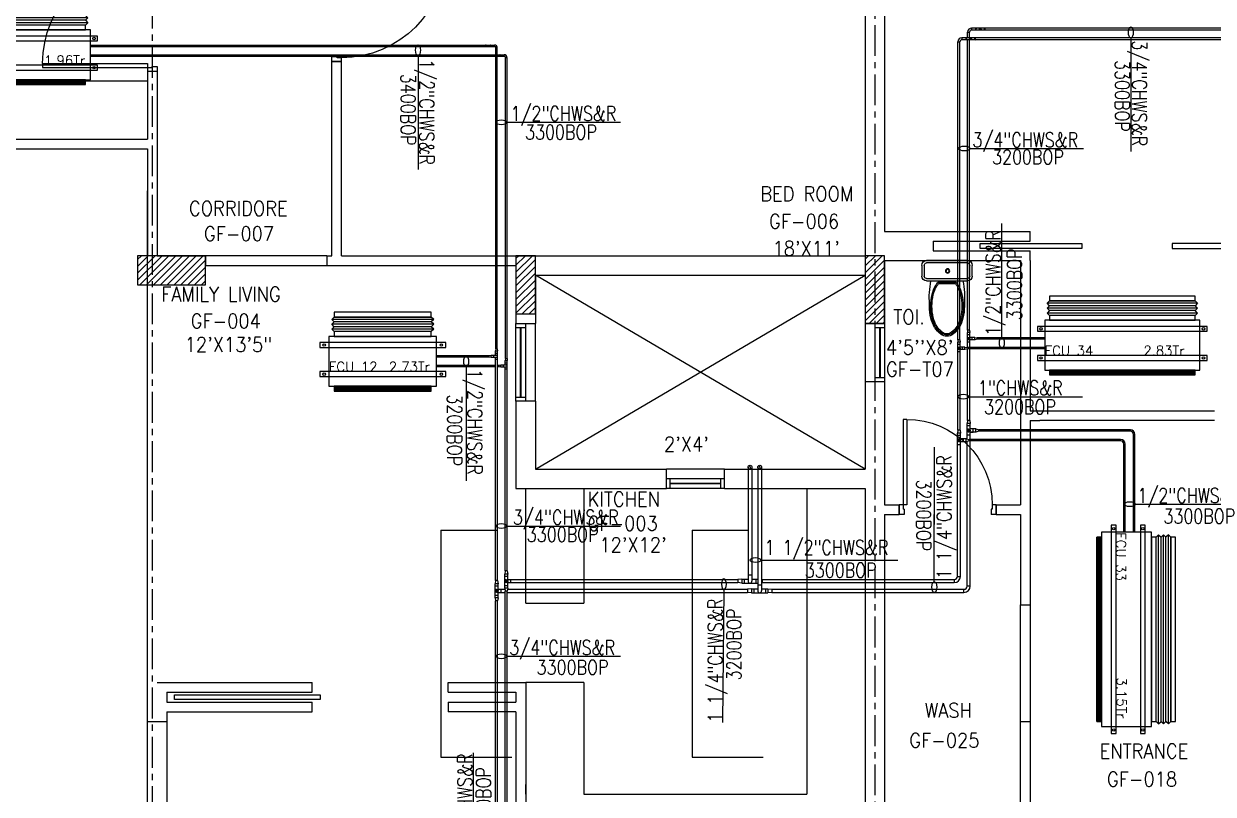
# Model space of a CAD drawing. Header units: millimetres. Extents: x -1288794 to 2153086, y -2701644 to -1428868.
# Drawn here: x 1615224 to 1627486, y -1487069 to -1479129 of the extents above; entities that cross this region are included whole.
import ezdxf

# ---------------------------------------------------------------- set-up
doc = ezdxf.new("R2010")
doc.units = ezdxf.units.MM
doc.header["$LTSCALE"] = 100
doc.linetypes.add('CENTER', pattern=[50.8, 31.75, -6.35, 6.35, -6.35])
doc.linetypes.add('DASHED2', pattern=[9.525, 6.35, -3.175])
for name, color, linetype in [('A-ANNO-TEXT', 8, 'Continuous'), ('A-DOOR', 4, 'Continuous'), ('A-FLOR-OVHD', 4, 'DASHED2'), ('A-FLOR-PFIX', 8, 'Continuous'), ('A-FLOR-SPCL', 8, 'Continuous'), ('A-GLAZ', 5, 'Continuous'), ('A-GRID', 253, 'CENTER'), ('A-WALL-FULL', 8, 'Continuous'), ('AC-CHILLED WATER TEXT', 41, 'Continuous'), ('AC-CHR', 60, 'Continuous'), ('AC-CHS', 30, 'Continuous'), ('AC-FAD', 6, 'Continuous'), ('AC-SAD', 3, 'Continuous'), ('AC-SAD TEXT', 3, 'Continuous'), ('FCU-AC', 160, 'Continuous'), ('S-COL- HACT.', 9, 'Continuous'), ('S-COL.', 8, 'Continuous')]:
    doc.layers.add(name, color=color, linetype=linetype)
doc.styles.add('ROMAND', font='romand')
doc.styles.add('ROMANS', font='romans.shx', dxfattribs={"width": 0.8})
doc.styles.add('SIMPLEX', font='simplex.shx', dxfattribs={"width": 0.8})
pattern_1 = [(45, (2733053.36, -1109556.65), (-35.355339, 35.355339), [])]

# ---------------------------------------------------------------- blocks, each defined once
blk = doc.blocks.new('D-120-R1')
for p, q in [((-80, 1180), (-40, 1180)), ((-80, 1180), (-80, 100)), ((-40, 1180), (-40, 55)), ((-1200, 100), (-1160, 100)), ((-1200, 100), (-1200, 0)), ((-1160, 100), (-1160, 55)), ((-1160, 55), (-1150, 55)), ((-1150, 55), (-1150, 0)), ((-80, 100), (0, 100)), ((-50, 55), (-40, 55)), ((-50, 55), (-50, 0)), ((-50, 0), (0, 0)), ((0, 100), (0, 0)), ((-1200, 0), (-1150, 0))]:
    blk.add_line(p, q)
at = {"linetype": 'Continuous'}
blk.add_arc((-80, 100), 1080, 90, 180, dxfattribs=at)
blk = doc.blocks.new('W-80')
for p, q in [((800, 100), (0, 100)), ((800, 0), (0, 0)), ((40, 0), (40, 100)), ((760, 100), (760, 0))]:
    blk.add_line(p, q)
at = {"linetype": 'Continuous'}
for p, q in [((760, 53), (40, 53)), ((760, 47), (40, 47))]:
    blk.add_line(p, q, dxfattribs=at)
blk = doc.blocks.new('D-100-R1')
for p, q in [((-80, 980), (-80, 100)), ((-80, 980), (-40, 980)), ((-40, 980), (-40, 55)), ((-1000, 100), (-1000, 0)), ((-1000, 100), (-960, 100)), ((-960, 100), (-960, 55)), ((-960, 55), (-950, 55)), ((-950, 55), (-950, 0)), ((-80, 100), (0, 100)), ((-50, 55), (-50, 0)), ((-50, 55), (-40, 55)), ((-50, 0), (0, 0)), ((0, 100), (0, 0)), ((-1000, 0), (-950, 0))]:
    blk.add_line(p, q)
at = {"linetype": 'Continuous'}
blk.add_arc((-80, 100), 880, 90, 180, dxfattribs=at)
blk = doc.blocks.new('WC-1')
for p, q in [((-210, 0), (210, 0)), ((-260, -160), (-260, -50)), ((-235, -160), (-235, -50)), ((-210, -25), (210, -25)), ((235, -50), (235, -160)), ((260, -50), (260, -160)), ((210, -185), (-210, -185)), ((210, -210), (-210, -210)), ((91, -223), (-91, -223)), ((86, -235), (-86, -235))]:
    blk.add_line(p, q)
for radius in [22.1, 17.1]:
    blk.add_circle((-6, -107), radius)
for centre, radius, start, end in [((-210, -50), 50, 90, 180), ((-210, -50), 25, 90, 180), ((210, -50), 50, 360, 90), ((210, -50), 25, 360, 90), ((-210, -160), 50, 180, 270), ((-210, -160), 25, 180, 270), ((722, -383), 904, 168.9529, 184.0632), ((69, -365), 214, 138.4152, 149.8586), ((69, -365), 201, 139.9943, 149.8586), ((-69, -365), 201, 30.1414, 40.0057), ((-69, -365), 214, 30.1414, 41.5848), ((210, -160), 25, 270, 360), ((210, -160), 50, 270, 360), ((352, -470), 520, 166.4766, 180), ((352, -470), 507, 166.4766, 180), ((178, -428), 341, 149.8586, 166.4766), ((178, -428), 328, 149.8586, 166.4766), ((-178, -428), 328, 13.5234, 30.1414), ((-178, -428), 341, 13.5234, 30.1414), ((-352, -470), 507, 360, 13.5234), ((-352, -470), 520, 360, 13.5234), ((352, -470), 532, 177.5541, 180), ((352, -470), 532, 180, 193.5234), ((352, -470), 520, 180, 193.5234), ((352, -470), 507, 180, 193.5234), ((-352, -470), 507, 346.4766, 360), ((-352, -470), 520, 346.4766, 360), ((-352, -470), 532, 346.4766, 360), ((-352, -470), 532, 360, 2.4459), ((178, -512), 353, 193.5234, 210.1414), ((178, -512), 341, 193.5234, 210.1414), ((178, -512), 328, 193.5234, 210.1414), ((-178, -512), 328, 329.8586, 346.4766), ((-178, -512), 341, 329.8586, 346.4766), ((-178, -512), 353, 329.8586, 346.4766), ((69, -575), 226, 210.1414, 234.4972), ((69, -575), 214, 210.1414, 234.4972), ((69, -575), 201, 210.1414, 234.4972), ((-69, -575), 201, 305.5028, 329.8586), ((-69, -575), 214, 305.5028, 329.8586), ((-69, -575), 226, 305.5028, 329.8586), ((0, -672), 108, 234.4972, 270), ((0, -672), 95.9, 234.4972, 270), ((0, -672), 83.4, 234.4972, 270), ((0, -672), 83.4, 270, 305.5028), ((0, -672), 95.9, 270, 305.5028), ((0, -672), 108, 270, 305.5028)]:
    blk.add_arc(centre, radius, start, end)
at = {"linetype": 'Continuous', "ltscale": 50}
blk.add_arc((-722, -383), 904, 355.9368, 11.0471, dxfattribs=at)
blk = doc.blocks.new('W-60')
for p, q in [((600, 100), (0, 100)), ((600, 0), (0, 0)), ((40, 0), (40, 100)), ((560, 100), (560, 0))]:
    blk.add_line(p, q)
at = {"linetype": 'Continuous'}
for p, q in [((560, 53), (40, 53)), ((560, 47), (40, 47))]:
    blk.add_line(p, q, dxfattribs=at)
blk = doc.blocks.new('fcu 2 tr')
h = blk.add_hatch()
h.set_pattern_fill('NET', color=3)
h.paths.add_polyline_path([(80954, -1588493), (79654, -1588493), (79654, -1588543), (80954, -1588543)])
at = {"layer": 'FCU-AC'}
for p, q in [((79654, -1587780), (79629, -1587805)), ((80979, -1587805), (79629, -1587805)), ((79654, -1587830), (79629, -1587805)), ((79654, -1587830), (79629, -1587855)), ((80954, -1587780), (79654, -1587780)), ((80954, -1587830), (79654, -1587830)), ((80954, -1587830), (79654, -1587830)), ((80954, -1587780), (80979, -1587805)), ((80954, -1587830), (80979, -1587805)), ((80954, -1587830), (80979, -1587855)), ((80979, -1587855), (79629, -1587855)), ((79654, -1587880), (79629, -1587855)), ((79654, -1587880), (79629, -1587905)), ((80979, -1587905), (79629, -1587905)), ((79654, -1587930), (79629, -1587905)), ((80954, -1587880), (79654, -1587880)), ((80954, -1587880), (79654, -1587880)), ((80954, -1587880), (80979, -1587855)), ((80954, -1587880), (80979, -1587905)), ((80954, -1587930), (80979, -1587905))]:
    blk.add_line(p, q, dxfattribs=at)
at = {"layer": 'FCU-AC', "color": 1}
for p, q in [((80954, -1587730), (79654, -1587730)), ((79654, -1587730), (79654, -1587780)), ((79654, -1587780), (80954, -1587780)), ((80954, -1587780), (80954, -1587730)), ((80954, -1587930), (79654, -1587930)), ((79654, -1587930), (79654, -1587980)), ((80954, -1587980), (80954, -1587930)), ((79654, -1587980), (80954, -1587980))]:
    blk.add_line(p, q, dxfattribs=at)
at = {"layer": 'FCU-AC', "color": 6}
for points in [[(79529, -1588093), (81079, -1588093), (81079, -1588043), (79529, -1588043)], [(79529, -1588393), (81079, -1588393), (81079, -1588343), (79529, -1588343)]]:
    blk.add_lwpolyline(points, close=True, dxfattribs=at)
at = {"layer": 'FCU-AC'}
blk.add_lwpolyline([(79604, -1588493), (81004, -1588493), (81004, -1587980), (79604, -1587980)], close=True, dxfattribs=at)
at = {"layer": 'FCU-AC', "color": 3}
blk.add_lwpolyline([(79654, -1588543), (80954, -1588543), (80954, -1588493), (79654, -1588493)], close=True, dxfattribs=at)
at = {"layer": 'FCU-AC', "color": 6}
for centre in [(79566, -1588068), (81041, -1588068), (79566, -1588368), (81041, -1588368)]:
    blk.add_circle(centre, 12.5, dxfattribs=at)
blk = doc.blocks.new('fcu-1    1.5 tr')
h = blk.add_hatch()
h.set_pattern_fill('NET', color=3)
h.paths.add_polyline_path([(78733, -1589179), (77733, -1589179), (77733, -1589229), (78733, -1589229)])
at = {"color": 3}
blk.add_lwpolyline([(77733, -1589229), (78733, -1589229), (78733, -1589179), (77733, -1589179)], close=True, dxfattribs=at)
at = {"layer": 'FCU-AC', "color": 1}
for p, q in [((78733, -1588416), (77733, -1588416)), ((77733, -1588416), (77733, -1588466)), ((78733, -1588466), (78733, -1588416)), ((77733, -1588466), (78733, -1588466)), ((78733, -1588616), (77733, -1588616)), ((77733, -1588616), (77733, -1588666)), ((77733, -1588666), (78733, -1588666)), ((78733, -1588666), (78733, -1588616))]:
    blk.add_line(p, q, dxfattribs=at)
at = {"layer": 'FCU-AC', "color": 5}
for p, q in [((77733, -1588466), (77708, -1588491)), ((78758, -1588491), (77708, -1588491)), ((77733, -1588516), (77708, -1588491)), ((77733, -1588516), (77708, -1588541)), ((78758, -1588541), (77708, -1588541)), ((77733, -1588566), (77708, -1588541)), ((77733, -1588566), (77708, -1588591)), ((78733, -1588516), (77733, -1588516)), ((78733, -1588566), (77733, -1588566)), ((78758, -1588491), (78733, -1588466)), ((78758, -1588491), (78733, -1588516)), ((78758, -1588541), (78733, -1588516)), ((78758, -1588541), (78733, -1588566)), ((78758, -1588591), (78733, -1588566)), ((78758, -1588591), (77708, -1588591)), ((77733, -1588616), (77708, -1588591)), ((78758, -1588591), (78733, -1588616))]:
    blk.add_line(p, q, dxfattribs=at)
at = {"layer": 'FCU-AC'}
for p, q in [((78733, -1588466), (77733, -1588466)), ((78788, -1588666), (77678, -1588666)), ((77678, -1588666), (77678, -1589179)), ((78788, -1589179), (78788, -1588666)), ((77678, -1589179), (78788, -1589179))]:
    blk.add_line(p, q, dxfattribs=at)
at = {"layer": 'FCU-AC', "color": 2}
for p, q in [((78733, -1588516), (77733, -1588516)), ((78733, -1588566), (77733, -1588566))]:
    blk.add_line(p, q, dxfattribs=at)
at = {"layer": 'FCU-AC', "color": 6}
for points in [[(77583, -1588779), (78883, -1588779), (78883, -1588729), (77583, -1588729)], [(77583, -1589079), (78883, -1589079), (78883, -1589029), (77583, -1589029)]]:
    blk.add_lwpolyline(points, close=True, dxfattribs=at)
for centre in [(77629, -1588755), (78837, -1588755), (77629, -1589055), (78837, -1589055)]:
    blk.add_circle(centre, 12.5, dxfattribs=at)
blk = doc.blocks.new('fcu 2.5 tr')
h = blk.add_hatch()
h.set_pattern_fill('NET', color=3)
h.paths.add_polyline_path([(83172, -1587743), (81672, -1587743), (81672, -1587793), (83172, -1587793)])
at = {"layer": 'FCU-AC'}
for p, q in [((81672, -1587030), (81647, -1587055)), ((83197, -1587055), (81647, -1587055)), ((81672, -1587080), (81647, -1587055)), ((81672, -1587080), (81647, -1587105)), ((83172, -1587030), (81672, -1587030)), ((83172, -1587080), (81672, -1587080)), ((83172, -1587080), (81672, -1587080)), ((83197, -1587055), (83172, -1587030)), ((83197, -1587055), (83172, -1587080)), ((83197, -1587105), (83172, -1587080)), ((83197, -1587105), (81647, -1587105)), ((81672, -1587130), (81647, -1587105)), ((81672, -1587130), (81647, -1587155)), ((83197, -1587155), (81647, -1587155)), ((81672, -1587180), (81647, -1587155)), ((83172, -1587130), (81672, -1587130)), ((83172, -1587130), (81672, -1587130)), ((83197, -1587105), (83172, -1587130)), ((83197, -1587155), (83172, -1587130)), ((83197, -1587155), (83172, -1587180))]:
    blk.add_line(p, q, dxfattribs=at)
at = {"layer": 'FCU-AC', "color": 1}
for p, q in [((83172, -1586980), (81672, -1586980)), ((81672, -1586980), (81672, -1587030)), ((81672, -1587030), (83172, -1587030)), ((83172, -1587030), (83172, -1586980)), ((83172, -1587180), (81672, -1587180)), ((81672, -1587180), (81672, -1587230)), ((83172, -1587230), (83172, -1587180)), ((81672, -1587230), (83172, -1587230))]:
    blk.add_line(p, q, dxfattribs=at)
at = {"layer": 'FCU-AC', "color": 6}
for points in [[(81547, -1587343), (83297, -1587343), (83297, -1587293), (81547, -1587293)], [(81547, -1587643), (83297, -1587643), (83297, -1587593), (81547, -1587593)]]:
    blk.add_lwpolyline(points, close=True, dxfattribs=at)
at = {"layer": 'FCU-AC'}
blk.add_lwpolyline([(81622, -1587743), (83222, -1587743), (83222, -1587230), (81622, -1587230)], close=True, dxfattribs=at)
at = {"layer": 'FCU-AC', "color": 3}
blk.add_lwpolyline([(81672, -1587793), (83172, -1587793), (83172, -1587743), (81672, -1587743)], close=True, dxfattribs=at)
at = {"layer": 'FCU-AC', "color": 6}
for centre in [(81584, -1587318), (83259, -1587318), (81584, -1587618), (83259, -1587618)]:
    blk.add_circle(centre, 12.5, dxfattribs=at)
blk = doc.blocks.new('fcu 3.5 tr')
at = {"layer": 'FCU-AC'}
h = blk.add_hatch(dxfattribs=at)
h.set_pattern_fill('NET', color=3)
h.paths.add_polyline_path([(100970, -1580238), (99070, -1580238), (99070, -1580288), (100970, -1580288)])
at = {"layer": 'FCU-AC', "color": 1}
for p, q in [((100970, -1579475), (99070, -1579475)), ((99070, -1579475), (99070, -1579525)), ((100970, -1579525), (100970, -1579475)), ((99070, -1579525), (100970, -1579525)), ((100970, -1579675), (99070, -1579675)), ((99070, -1579675), (99070, -1579725)), ((99070, -1579725), (100970, -1579725)), ((100970, -1579725), (100970, -1579675))]:
    blk.add_line(p, q, dxfattribs=at)
at = {"layer": 'FCU-AC'}
for p, q in [((99045, -1579550), (99070, -1579525)), ((100995, -1579550), (99045, -1579550)), ((99045, -1579550), (99070, -1579575)), ((99045, -1579600), (99070, -1579575)), ((100995, -1579600), (99045, -1579600)), ((99045, -1579600), (99070, -1579625)), ((100970, -1579525), (99070, -1579525)), ((100970, -1579575), (99070, -1579575)), ((100970, -1579575), (99070, -1579575)), ((100995, -1579550), (100970, -1579525)), ((100995, -1579550), (100970, -1579575)), ((100995, -1579600), (100970, -1579575)), ((100995, -1579600), (100970, -1579625)), ((99045, -1579650), (99070, -1579625)), ((100995, -1579650), (99045, -1579650)), ((99045, -1579650), (99070, -1579675)), ((100970, -1579625), (99070, -1579625)), ((100970, -1579625), (99070, -1579625)), ((100995, -1579650), (100970, -1579625)), ((100995, -1579650), (100970, -1579675))]:
    blk.add_line(p, q, dxfattribs=at)
blk.add_lwpolyline([(99020, -1580238), (101020, -1580238), (101020, -1579725), (99020, -1579725)], close=True, dxfattribs=at)
at = {"layer": 'FCU-AC', "color": 6}
for points in [[(98945, -1579838), (101095, -1579838), (101095, -1579788), (98945, -1579788)], [(98945, -1580138), (101095, -1580138), (101095, -1580088), (98945, -1580088)]]:
    blk.add_lwpolyline(points, close=True, dxfattribs=at)
at = {"layer": 'FCU-AC', "color": 3}
blk.add_lwpolyline([(99070, -1580288), (100970, -1580288), (100970, -1580238), (99070, -1580238)], close=True, dxfattribs=at)
at = {"layer": 'FCU-AC', "color": 6}
for centre in [(98982, -1579813), (101057, -1579813), (98982, -1580113), (101057, -1580113)]:
    blk.add_circle(centre, 12.5, dxfattribs=at)

msp = doc.modelspace()

# ---------------------------------------------------------------- hatches: boundary and pattern name
at = {"layer": 'AC-CHR'}
h = msp.add_hatch(dxfattribs=at)
h.set_pattern_fill('ANSI31', color=256)
h.paths.add_polyline_path([(1625094.8, -1479183.5, 1), (1625074.8, -1479183.5, 1)])
h = msp.add_hatch(dxfattribs=at)
h.set_pattern_fill('ANSI31', color=256)
h.paths.add_polyline_path([(1620003.2, -1479355.3, 1), (1620018.2, -1479355.3, 1)])
h = msp.add_hatch(dxfattribs=at)
h.set_pattern_fill('ANSI31', color=256)
h.set_pattern_definition([(45, (100, 100), (-2.2450640303, 2.2450640303), [])])
h.paths.add_polyline_path([(1624951.9, -1482372.6, 1), (1624976.9, -1482372.6, 1)])
h = msp.add_hatch(dxfattribs=at)
h.set_pattern_fill('ANSI31', color=256)
h.set_pattern_definition([(45, (100, 100), (-2.2450640303, 2.2450640303), [])])
h.paths.add_polyline_path([(1624980.4, -1483320.6, 1), (1624948.4, -1483320.6, 1)])
h = msp.add_hatch(dxfattribs=at)
h.set_pattern_fill('ANSI31', color=256)
h.set_pattern_definition([(45, (-100, -100), (-2.2450640303, 2.2450640303), [])])
h.paths.add_polyline_path([(1620114.2, -1484972.4, 1), (1620082.2, -1484972.4, 1)])
at = {"layer": 'AC-CHS'}
h = msp.add_hatch(dxfattribs=at)
h.set_pattern_fill('ANSI31', color=256)
h.paths.add_polyline_path([(1624851.9, -1482472.6, 1), (1624876.9, -1482472.6, 1)])
at = {"layer": 'AC-FAD', "true_color": 0xf26722}
h = msp.add_hatch(dxfattribs=at)
h.set_pattern_fill('ANSI31', color=30)
h.paths.add_polyline_path([(1624974.8, -1479283.5, 1), (1624994.8, -1479283.5, 1)])
h = msp.add_hatch(dxfattribs=at)
h.set_pattern_fill('ANSI31', color=30)
h.paths.add_polyline_path([(1620103.2, -1479455.3, 1), (1620118.2, -1479455.3, 1)])
at = {"layer": 'AC-SAD', "true_color": 0xf26722}
h = msp.add_hatch(dxfattribs=at)
h.set_pattern_fill('ANSI31', color=30)
h.paths.add_polyline_path([(1624880.4, -1483420.6, 1), (1624848.4, -1483420.6, 1)])
h = msp.add_hatch(dxfattribs=at)
h.set_pattern_fill('ANSI31', color=30)
h.paths.add_polyline_path([(1620214.2, -1484872.4, 1), (1620182.2, -1484872.4, 1)])
at = {"layer": 'S-COL- HACT.', "linetype": 'Continuous', "ltscale": 3}
h = msp.add_hatch(dxfattribs=at)
h.set_pattern_fill('ANSI31', color=256, scale=400, style=0)
h.set_pattern_definition(pattern_1)
h.paths.add_polyline_path([(1617098.2, -1481518.6), (1616398.2, -1481518.6), (1616398.2, -1481818.6), (1617098.2, -1481818.6)])
h = msp.add_hatch(dxfattribs=at)
h.set_pattern_fill('ANSI31', color=256, scale=400, style=0)
h.set_pattern_definition(pattern_1)
h.paths.add_polyline_path([(1620298.2, -1481518.6), (1620298.2, -1482118.6), (1620498.2, -1482118.6), (1620498.2, -1481518.6)])
h = msp.add_hatch(dxfattribs=at)
h.set_pattern_fill('ANSI31', color=256, scale=400, style=0)
h.set_pattern_definition(pattern_1)
h.paths.add_polyline_path([(1623898.2, -1481518.6), (1623898.2, -1482218.6), (1624098.2, -1482218.6), (1624098.2, -1481518.6)])

# ---------------------------------------------------------------- linework, layer by layer
for p, q in [((1616498.2, -1479718.6), (1613998.2, -1479718.6)), ((1613998.2, -1480318.6), (1616498.2, -1480318.6)), ((1616498.2, -1486318.6), (1616498.2, -1480850))]:
    msp.add_line(p, q)
at = {"layer": 'A-DOOR', "ltscale": 3}
for points in [[(1625082.2, -1481443.6), (1625082.2, -1481393.6), (1626132.2, -1481393.6), (1626132.2, -1481443.6), (1625082.2, -1481443.6)], [(1628114.2, -1481443.6), (1628114.2, -1481393.6), (1627064.2, -1481393.6), (1627064.2, -1481443.6), (1628114.2, -1481443.6)], [(1616778.1, -1486093.6), (1616778.1, -1486043.6), (1618278.1, -1486043.6), (1618278.1, -1486093.6), (1616778.1, -1486093.6)]]:
    msp.add_lwpolyline(points, dxfattribs=at)
at = {"layer": 'A-FLOR-OVHD', "linetype": 'Continuous', "ltscale": 3}
for p, q in [((1618348.2, -1481518.6), (1617098.2, -1481518.6)), ((1617098.2, -1481618.6), (1618348.2, -1481618.6)), ((1625698.2, -1483118.6), (1627498.2, -1483118.6)), ((1627498.2, -1483218.6), (1625698.2, -1483218.6)), ((1625498.2, -1486318.6), (1625498.2, -1485118.6)), ((1625498.2, -1486318.6), (1625498.2, -1485118.6)), ((1625598.2, -1485118.6), (1625598.2, -1486318.6)), ((1625598.2, -1485118.6), (1625598.2, -1486318.6)), ((1616498.2, -1487568.6), (1616498.2, -1486318.6)), ((1616698.2, -1486318.6), (1616698.2, -1487568.6))]:
    msp.add_line(p, q, dxfattribs=at)
at = {"layer": 'A-FLOR-SPCL', "ltscale": 3}
for p, q in [((1620498.2, -1483718.6), (1623898.2, -1481718.6)), ((1623898.2, -1483718.6), (1620498.2, -1481718.6)), ((1620398.2, -1485098.6), (1620398.2, -1483918.6)), ((1620998.2, -1483918.6), (1620998.2, -1485098.6)), ((1623298.2, -1483918.6), (1623298.2, -1487068.6)), ((1620398.2, -1485098.6), (1620998.2, -1485098.6)), ((1620998.2, -1485918.6), (1620398.2, -1485918.6)), ((1620998.2, -1485918.6), (1620998.2, -1487068.6)), ((1620998.2, -1487068.6), (1623298.2, -1487068.6))]:
    msp.add_line(p, q, dxfattribs=at)
at = {"layer": 'A-GLAZ', "ltscale": 3}
for p, q in [((1620498.2, -1483018.6), (1620498.2, -1482218.6)), ((1623898.2, -1482218.6), (1623898.2, -1482818.6)), ((1622448.2, -1483718.6), (1621848.2, -1483718.6))]:
    msp.add_line(p, q, dxfattribs=at)
at = {"layer": 'A-GRID', "ltscale": 0.1}
for p, q in [((1616548.2, -1465142.6), (1616548.2, -1513277)), ((1623998.2, -1466442.6), (1623998.2, -1514577))]:
    msp.add_line(p, q, dxfattribs=at)
at = {"layer": 'A-WALL-FULL', "ltscale": 3}
for p, q in [((1624098.2, -1474068.6), (1624098.2, -1481268.6)), ((1623898.2, -1478218.6), (1623898.2, -1481518.6)), ((1618398.2, -1479518.6), (1618498.2, -1479518.6)), ((1618398.2, -1481518.6), (1618398.2, -1479518.6)), ((1618498.2, -1481518.6), (1618498.2, -1479518.6)), ((1616498.2, -1479618.6), (1616598.2, -1479618.6)), ((1616498.2, -1479618.6), (1616498.2, -1480318.6)), ((1616598.2, -1479618.6), (1616598.2, -1481518.6)), ((1611198.2, -1480418.6), (1616498.2, -1480418.6)), ((1616498.2, -1480418.6), (1616498.2, -1481518.6)), ((1624098.2, -1481268.6), (1625598.2, -1481268.6)), ((1625598.2, -1481368.6), (1625598.2, -1481268.6)), ((1624598.2, -1481368.6), (1625598.2, -1481368.6)), ((1624598.2, -1481368.6), (1624598.2, -1481468.6)), ((1616598.2, -1481518.6), (1617098.2, -1481518.6)), ((1617098.2, -1481518.6), (1617098.2, -1481618.6)), ((1618348.2, -1481518.6), (1618398.2, -1481518.6)), ((1618348.2, -1481518.6), (1618348.2, -1481618.6)), ((1618498.2, -1481518.6), (1623898.2, -1481518.6)), ((1624598.2, -1481468.6), (1625598.2, -1481468.6)), ((1625598.2, -1481568.6), (1625598.2, -1481468.6)), ((1618348.2, -1481618.6), (1620298.2, -1481618.6)), ((1620298.2, -1481618.6), (1620298.2, -1482218.6)), ((1624098.2, -1481568.6), (1624098.2, -1482218.6)), ((1624098.2, -1481568.6), (1625498.2, -1481568.6)), ((1625498.2, -1481568.6), (1625498.2, -1484086.6)), ((1625598.2, -1481568.6), (1625598.2, -1483118.6)), ((1620498.2, -1481718.6), (1623898.2, -1481718.6)), ((1620498.2, -1481718.6), (1620498.2, -1482218.6)), ((1623898.2, -1481718.6), (1623898.2, -1482218.6)), ((1620298.2, -1482218.6), (1620498.2, -1482218.6)), ((1624098.2, -1482218.6), (1623898.2, -1482218.6)), ((1623898.2, -1482818.6), (1623898.2, -1483718.6)), ((1624098.2, -1482818.6), (1623898.2, -1482818.6)), ((1624098.2, -1482818.6), (1624098.2, -1484086.6)), ((1620498.2, -1483018.6), (1620298.2, -1483018.6)), ((1620298.2, -1483018.6), (1620298.2, -1483918.6)), ((1620498.2, -1483018.6), (1620498.2, -1483718.6)), ((1625598.2, -1483118.6), (1625698.2, -1483118.6)), ((1625598.2, -1483218.6), (1625598.2, -1485118.6)), ((1625598.2, -1483218.6), (1625698.2, -1483218.6)), ((1620498.2, -1483718.6), (1621848.2, -1483718.6)), ((1621848.2, -1483918.6), (1621848.2, -1483718.6)), ((1622448.2, -1483718.6), (1623898.2, -1483718.6)), ((1622448.2, -1483918.6), (1622448.2, -1483718.6)), ((1620298.2, -1483918.6), (1621848.2, -1483918.6)), ((1622448.2, -1483918.6), (1623898.2, -1483918.6)), ((1623898.2, -1483918.6), (1623898.2, -1487068.6)), ((1623898.2, -1483918.6), (1623898.2, -1487668.6)), ((1624098.2, -1484086.6), (1624248.2, -1484086.6)), ((1624248.2, -1484186.6), (1624248.2, -1484086.6)), ((1625248.2, -1484086.6), (1625498.2, -1484086.6)), ((1625248.2, -1484186.6), (1625248.2, -1484086.6)), ((1624098.2, -1484186.6), (1624248.2, -1484186.6)), ((1624098.2, -1484186.6), (1624098.2, -1487668.6)), ((1625248.2, -1484186.6), (1625498.2, -1484186.6)), ((1625498.2, -1484186.6), (1625498.2, -1485118.6)), ((1625498.2, -1485118.6), (1625598.2, -1485118.6)), ((1616598.2, -1485918.6), (1618198.2, -1485918.6)), ((1618198.2, -1486018.6), (1618198.2, -1485918.6)), ((1619598.2, -1486018.6), (1619598.2, -1485918.6)), ((1619598.2, -1485918.6), (1620398.2, -1485918.6)), ((1620398.2, -1485918.6), (1620398.2, -1487668.6)), ((1616698.2, -1486018.6), (1618198.2, -1486018.6)), ((1616698.2, -1486018.6), (1616698.2, -1486118.6)), ((1619598.2, -1486018.6), (1620298.2, -1486018.6)), ((1620298.2, -1486018.6), (1620298.2, -1486118.6)), ((1616698.2, -1486118.6), (1618198.2, -1486118.6)), ((1618198.2, -1486218.6), (1618198.2, -1486118.6)), ((1619598.2, -1486118.6), (1620298.2, -1486118.6)), ((1619598.2, -1486118.6), (1619598.2, -1486218.6)), ((1616698.2, -1486218.6), (1616698.2, -1486318.6)), ((1616698.2, -1486218.6), (1618198.2, -1486218.6)), ((1620298.2, -1486218.6), (1619598.2, -1486218.6)), ((1620298.2, -1486218.6), (1620298.2, -1489368.6)), ((1616498.2, -1486318.6), (1616698.2, -1486318.6)), ((1625498.2, -1486318.6), (1625598.2, -1486318.6)), ((1625498.2, -1487668.6), (1625498.2, -1486318.6)), ((1625598.2, -1486318.6), (1625598.2, -1488168.6)), ((1620398.2, -1487068.6), (1620398.2, -1486968.6))]:
    msp.add_line(p, q, dxfattribs=at)
at = {"layer": 'A-WALL-FULL', "linetype": 'Continuous', "ltscale": 3}
for p, q in [((1616498.2, -1481518.6), (1616398.2, -1481518.6)), ((1616398.2, -1481518.6), (1616398.2, -1481818.6)), ((1616398.2, -1481818.6), (1616498.2, -1481818.6))]:
    msp.add_line(p, q, dxfattribs=at)
at = {"layer": 'AC-CHILLED WATER TEXT'}
for p, q in [((1626636.2, -1479273.7), (1626636.2, -1480445.9)), ((1619288.4, -1479457), (1619288.4, -1480629.2)), ((1620204.4, -1480143.8), (1621376.6, -1480143.8)), ((1624976.7, -1480414.6), (1626149, -1480414.6)), ((1625306.3, -1482360.3), (1625306.3, -1481188)), ((1619784.2, -1482665), (1619784.2, -1483837.3)), ((1624965.9, -1482971.7), (1626138.1, -1482971.7)), ((1624610.5, -1484877.6), (1624613.2, -1483493.2)), ((1624610.5, -1484877.6), (1624612.9, -1483705.3)), ((1626681.8, -1484079.9), (1627854, -1484079.9)), ((1620204.4, -1484304.6), (1621376.6, -1484304.6)), ((1622823.2, -1484655.5), (1624233.6, -1484655.5)), ((1622442, -1484961.5), (1622426.9, -1486328.6)), ((1620204.4, -1485647), (1621376.6, -1485647)), ((1619861.6, -1487815), (1619861.6, -1486642.8))]:
    msp.add_line(p, q, dxfattribs=at)
for centre, major_axis in [((1626636.2, -1479217.5), (0, 56.2)), ((1619288.4, -1479400.8), (0, 56.2)), ((1620148.2, -1480143.8), (-56.2, 0)), ((1624920.6, -1480414.6), (-56.2, 0)), ((1625306.3, -1482416.5), (0, -56.2)), ((1619784.2, -1482608.8), (0, 56.2)), ((1624909.7, -1482971.7), (-56.2, 0)), ((1626625.6, -1484079.9), (-56.2, 0)), ((1620148.2, -1484304.6), (-56.2, 0)), ((1622767, -1484655.5), (-56.2, 0)), ((1624610.4, -1484933.8), (-0.1, -56.2)), ((1620148.2, -1485647), (-56.2, 0))]:
    msp.add_ellipse(centre, major_axis=major_axis, ratio=0.4449937, dxfattribs=at)
at = {"layer": 'AC-CHILLED WATER TEXT', "extrusion": (0, 0, -1)}
msp.add_ellipse((1622442, -1484905.4), major_axis=(0, 56.2), ratio=0.4449937, dxfattribs=at)
at = {"layer": 'AC-CHR'}
for p, q in [((1629554.7, -1479173.5), (1624994.4, -1479173.5)), ((1624994.4, -1479173.5), (1624994.4, -1479193.5)), ((1629489.7, -1479193.5), (1624994.4, -1479193.5)), ((1625034.8, -1479173.5), (1625034.8, -1479193.5)), ((1625134.8, -1479193.5), (1625134.8, -1479173.5)), ((1624954.4, -1479213.5), (1624974.4, -1479213.5)), ((1624954.4, -1479273.5), (1624954.4, -1479213.5)), ((1624954.4, -1482285.1), (1624954.4, -1479293.5)), ((1624974.4, -1479273.5), (1624974.4, -1479213.5)), ((1624974.4, -1482285.1), (1624974.4, -1479293.5)), ((1615910, -1479347.8), (1620075.7, -1479347.8)), ((1615910, -1479362.8), (1620075.7, -1479362.8)), ((1619985.7, -1479362.8, 0), (1619985.7, -1479347.8, 0)), ((1620035.7, -1479362.8, 0), (1620035.7, -1479347.8, 0)), ((1620075.7, -1479362.8, 0), (1620075.7, -1479347.8, 0)), ((1620105.7, -1479377.8, 0), (1620090.7, -1479377.8, 0)), ((1620090.7, -1479447.8), (1620090.7, -1479377.8)), ((1620105.7, -1479447.8), (1620105.7, -1479377.8)), ((1620090.7, -1482478.7), (1620090.7, -1479462.8)), ((1620105.7, -1482478.7), (1620105.7, -1479462.8)), ((1624954.4, -1482285.1), (1624951.9, -1482310.1)), ((1624976.9, -1482310.1), (1624951.9, -1482310.1)), ((1624951.9, -1482465.1), (1624951.9, -1482310.1)), ((1624976.9, -1482335.1), (1624951.9, -1482335.1)), ((1624974.4, -1482285.1), (1624954.4, -1482285.1)), ((1624974.4, -1482285.1), (1624976.9, -1482310.1)), ((1624976.9, -1482360.1), (1624976.9, -1482310.1)), ((1625026.9, -1482360.1), (1624976.9, -1482360.1)), ((1625026.9, -1482385.1), (1624976.9, -1482385.1)), ((1624976.9, -1482465.1), (1624976.9, -1482385.1)), ((1625001.9, -1482385.1), (1625001.9, -1482360.1)), ((1625026.9, -1482385.1), (1625026.9, -1482360.1)), ((1625026.9, -1482360.1), (1625051.9, -1482365.1)), ((1625051.9, -1482380.1), (1625026.9, -1482385.1)), ((1625748.2, -1482365.1), (1625051.9, -1482365.1)), ((1625051.9, -1482380.1), (1625051.9, -1482365.1)), ((1625748.2, -1482380.1), (1625051.9, -1482380.1)), ((1620090.7, -1482478.7), (1620088.2, -1482498.7)), ((1620088.2, -1482543.7), (1620088.2, -1482498.7)), ((1620088.2, -1482498.7), (1620108.2, -1482498.7)), ((1620090.7, -1482478.7), (1620105.7, -1482478.7)), ((1620105.7, -1482478.7), (1620108.2, -1482498.7)), ((1620108.2, -1484867.4), (1620108.2, -1482498.7)), ((1624976.9, -1482410.1), (1624951.9, -1482410.1)), ((1624951.9, -1483215.6), (1624951.9, -1482480.1)), ((1624976.9, -1483215.6), (1624976.9, -1482480.1)), ((1619479.9, -1482546.2), (1620023.2, -1482546.2)), ((1619479.9, -1482561.2), (1620023.2, -1482561.2)), ((1620023.2, -1482546.2), (1620043.2, -1482543.7)), ((1620023.2, -1482561.2), (1620023.2, -1482546.2)), ((1620023.2, -1482561.2), (1620043.2, -1482563.7)), ((1620043.2, -1482543.7), (1620098.2, -1482543.7)), ((1620043.2, -1482563.7), (1620043.2, -1482543.7)), ((1620043.2, -1482563.7), (1620098.2, -1482563.7)), ((1620068.2, -1482563.7), (1620068.2, -1482543.7)), ((1620088.2, -1482523.7), (1620108.2, -1482523.7)), ((1620088.2, -1484867.4), (1620088.2, -1482563.7)), ((1620088.2, -1482583.7), (1620108.2, -1482583.7)), ((1624951.9, -1483215.6), (1624948.4, -1483247.6)), ((1624980.4, -1483247.6), (1624948.4, -1483247.6)), ((1624948.4, -1483407.5), (1624948.4, -1483247.6)), ((1624976.9, -1483215.6), (1624951.9, -1483215.6)), ((1624976.9, -1483215.6), (1624980.4, -1483247.6)), ((1624980.4, -1483304.6), (1624980.4, -1483247.6)), ((1624980.4, -1483272.6), (1624948.4, -1483272.6)), ((1624980.4, -1483368.6), (1624948.4, -1483368.6)), ((1625037.4, -1483304.6), (1624980.4, -1483304.6)), ((1625037.4, -1483336.6), (1624980.4, -1483336.6)), ((1624980.4, -1483336.6), (1625012.4, -1483336.6)), ((1624980.4, -1483413.1), (1624980.4, -1483336.6)), ((1625012.4, -1483336.6), (1625012.4, -1483304.6)), ((1625037.4, -1483336.6), (1625037.4, -1483304.6)), ((1625037.4, -1483304.6), (1625069.4, -1483313.1)), ((1625069.4, -1483328.1), (1625037.4, -1483336.6)), ((1626631.6, -1483313.1), (1625069.4, -1483313.1)), ((1625069.4, -1483328.1), (1625069.4, -1483313.1)), ((1626631.6, -1483328.1), (1625069.4, -1483328.1)), ((1626631.6, -1483328.1), (1626631.6, -1483313.1)), ((1626663.6, -1484368.9), (1626663.6, -1483360.1)), ((1626678.6, -1483360.1), (1626663.6, -1483360.1)), ((1626678.6, -1484368.9), (1626678.6, -1483360.1)), ((1624948.4, -1484924.4), (1624948.4, -1483433.7)), ((1624980.4, -1484924.4), (1624980.4, -1483428.1)), ((1622790.8, -1483698.6), (1622790.8, -1484972.4)), ((1622830.8, -1483698.6), (1622830.8, -1484972.4)), ((1620088.2, -1484867.4), (1620082.2, -1484899.4)), ((1620082.2, -1485045.4), (1620082.2, -1484899.4)), ((1620114.2, -1484899.4), (1620082.2, -1484899.4)), ((1620114.2, -1484924.4), (1620082.2, -1484924.4)), ((1620108.2, -1484867.4), (1620088.2, -1484867.4)), ((1620108.2, -1484867.4), (1620114.2, -1484899.4)), ((1620114.2, -1484956.4), (1620114.2, -1484899.4)), ((1620114.2, -1484956.4), (1620184.2, -1484956.4)), ((1620146.2, -1484988.4), (1620146.2, -1484956.4)), ((1620212.1, -1484956.4), (1622685.8, -1484956.4)), ((1622725.8, -1484952.4), (1622685.8, -1484956.4)), ((1622685.8, -1484956.4), (1622685.8, -1484988.4)), ((1622725.8, -1484952.4), (1622790.8, -1484952.4)), ((1622725.8, -1484952.4), (1622725.8, -1484992.4)), ((1622750.8, -1484952.4), (1622750.8, -1484992.4)), ((1622790.8, -1484912.4), (1622830.8, -1484912.4)), ((1622830.8, -1484952.4), (1622895.8, -1484952.4)), ((1622870.8, -1484952.4), (1622870.8, -1484992.4)), ((1622895.8, -1484952.4), (1622895.8, -1484992.4)), ((1622895.8, -1484952.4), (1622935.8, -1484956.4)), ((1622935.8, -1484956.4), (1624916.4, -1484956.4)), ((1622935.8, -1484956.4), (1622935.8, -1484988.4)), ((1624916.4, -1484988.4), (1624916.4, -1484956.4)), ((1624980.4, -1484924.4), (1624948.4, -1484924.4)), ((1620114.2, -1485020.4), (1620082.2, -1485020.4)), ((1620114.2, -1485045.4), (1620082.2, -1485045.4)), ((1620082.2, -1485045.4), (1620088.2, -1485077.4)), ((1620088.2, -1487804.6), (1620088.2, -1485077.4)), ((1620108.2, -1485077.4), (1620088.2, -1485077.4)), ((1620114.2, -1485045.4), (1620108.2, -1485077.4)), ((1620108.2, -1487814.6), (1620108.2, -1485077.4)), ((1620114.2, -1484988.4), (1620188.2, -1484988.4)), ((1620114.2, -1485045.4), (1620114.2, -1484988.4)), ((1620208.2, -1484988.4), (1622685.8, -1484988.4)), ((1622725.8, -1484992.4), (1622685.8, -1484988.4)), ((1622725.8, -1484992.4), (1622895.8, -1484992.4)), ((1622935.8, -1484988.4), (1622895.8, -1484992.4)), ((1622935.8, -1484988.4), (1624916.4, -1484988.4))]:
    msp.add_line(p, q, dxfattribs=at)
for centre, radius in [((1625084.8, -1479183.5), 10), ((1620010.7, -1479355.3, 0), 7.5), ((1624964.4, -1482372.6), 12.5), ((1624964.4, -1483320.6), 16), ((1622810.8, -1483698.6), 20), ((1620098.2, -1484972.4), 16)]:
    msp.add_circle(centre, radius, dxfattribs=at)
for centre, radius, start, end in [((1624994.4, -1479213.5), 40, 90, 180), ((1624994.4, -1479213.5), 20, 90, 180), ((1625034.8, -1479183.5), 10, 269.9995, 90), ((1625134.8, -1479183.5), 10, 89.99967, 270), ((1619985.7, -1479355.3, 0), 7.5, 270, 90), ((1620035.7, -1479355.3, 0), 7.5, 90, 270), ((1620075.7, -1479377.8, 0), 30, 360, 90), ((1620075.7, -1479377.8, 0), 15, 360, 90), ((1620098.2, -1482553.7), 10, 270, 90), ((1626631.6, -1483360.1), 47, 0, 90), ((1626631.6, -1483360.1), 32, 0, 90), ((1622790.8, -1483698.6), 20, 0, 60), ((1622830.8, -1483698.6), 20, 180, 240), ((1624916.4, -1484924.4), 32, 270, 0), ((1624916.4, -1484924.4), 64, 270, 0), ((1622810.8, -1484972.4), 20, 180, 0)]:
    msp.add_arc(centre, radius, start, end, dxfattribs=at)
at = {"layer": 'AC-CHS'}
for p, q in [((1624854.4, -1482385.1), (1624854.4, -1479313.5)), ((1624854.4, -1479313.5), (1624874.4, -1479313.5)), ((1624874.4, -1482385.1), (1624874.4, -1479313.5)), ((1629454.7, -1479273.5), (1624894.4, -1479273.5)), ((1624894.4, -1479273.5), (1624894.4, -1479293.5)), ((1629389.7, -1479293.5), (1624894.4, -1479293.5)), ((1624934.8, -1479273.5), (1624934.8, -1479293.5)), ((1625034.8, -1479293.5), (1625034.8, -1479273.5)), ((1615910, -1479447.8), (1620175.7, -1479447.8)), ((1615910, -1479462.8), (1620175.7, -1479462.8)), ((1620085.7, -1479447.8, 0), (1620085.7, -1479462.8)), ((1620135.7, -1479447.8, 0), (1620135.7, -1479462.8)), ((1620175.7, -1479462.8, 0), (1620175.7, -1479447.8, 0)), ((1620190.7, -1482578.7), (1620190.7, -1479477.8)), ((1620205.7, -1479477.8, 0), (1620190.7, -1479477.8, 0)), ((1620205.7, -1482578.7), (1620205.7, -1479477.8)), ((1624854.4, -1482385.1), (1624851.9, -1482410.1)), ((1624874.4, -1482385.1), (1624854.4, -1482385.1)), ((1624874.4, -1482385.1), (1624876.9, -1482410.1)), ((1624851.9, -1482472.6), (1624851.9, -1482410.1)), ((1624876.9, -1482410.1), (1624851.9, -1482410.1)), ((1624876.9, -1482435.1), (1624851.9, -1482435.1)), ((1624851.9, -1483315.6), (1624851.9, -1482472.6)), ((1624876.9, -1482510.1), (1624851.9, -1482510.1)), ((1624876.9, -1482460.1), (1624876.9, -1482410.1)), ((1624926.9, -1482460.1), (1624876.9, -1482460.1)), ((1624926.9, -1482485.1), (1624876.9, -1482485.1)), ((1624876.9, -1483315.6), (1624876.9, -1482485.1)), ((1624901.9, -1482485.1), (1624901.9, -1482460.1)), ((1624926.9, -1482485.1), (1624926.9, -1482460.1)), ((1624926.9, -1482460.1), (1624951.9, -1482465.1)), ((1624951.9, -1482480.1), (1624926.9, -1482485.1)), ((1625748.2, -1482465.1), (1624951.9, -1482465.1)), ((1625748.2, -1482480.1), (1624951.9, -1482480.1)), ((1620190.7, -1482578.7), (1620188.2, -1482598.7)), ((1620188.2, -1482643.7), (1620188.2, -1482598.7)), ((1620188.2, -1482598.7), (1620208.2, -1482598.7)), ((1620188.2, -1482623.7), (1620208.2, -1482623.7)), ((1620190.7, -1482578.7), (1620205.7, -1482578.7)), ((1620205.7, -1482578.7), (1620208.2, -1482598.7)), ((1620208.2, -1484767.4), (1620208.2, -1482598.7)), ((1619479.9, -1482646.2), (1620088.2, -1482646.2)), ((1619479.9, -1482661.2), (1620088.2, -1482661.2)), ((1620108.2, -1482646.2), (1620123.2, -1482646.2)), ((1620108.2, -1482661.2), (1620123.2, -1482661.2)), ((1620123.2, -1482646.2), (1620143.2, -1482643.7)), ((1620123.2, -1482661.2), (1620123.2, -1482646.2)), ((1620123.2, -1482661.2), (1620143.2, -1482663.7)), ((1620143.2, -1482643.7), (1620198.2, -1482643.7)), ((1620143.2, -1482663.7), (1620143.2, -1482643.7)), ((1620143.2, -1482663.7), (1620198.2, -1482663.7)), ((1620168.2, -1482663.7), (1620168.2, -1482643.7)), ((1620188.2, -1484767.4), (1620188.2, -1482663.7)), ((1620188.2, -1482683.7), (1620208.2, -1482683.7)), ((1624851.9, -1483315.6), (1624848.4, -1483347.6)), ((1624848.4, -1484824.4), (1624848.4, -1483347.6)), ((1624880.4, -1483347.6), (1624848.4, -1483347.6)), ((1624876.9, -1483315.6), (1624851.9, -1483315.6)), ((1624876.9, -1483315.6), (1624880.4, -1483347.6)), ((1624880.4, -1483404.6), (1624880.4, -1483347.6)), ((1624880.4, -1483372.6), (1624848.4, -1483372.6)), ((1624880.4, -1483468.6), (1624848.4, -1483468.6)), ((1624937.4, -1483404.6), (1624880.4, -1483404.6)), ((1624880.4, -1484824.4), (1624880.4, -1483436.6)), ((1624937.4, -1483436.6), (1624880.4, -1483436.6)), ((1624912.4, -1483436.6), (1624912.4, -1483404.6)), ((1624937.4, -1483436.6), (1624937.4, -1483404.6)), ((1624937.4, -1483404.6), (1624969.4, -1483413.1)), ((1624969.4, -1483428.1), (1624937.4, -1483436.6)), ((1626531.6, -1483413.1), (1624969.4, -1483413.1)), ((1624969.4, -1483428.1), (1624969.4, -1483413.1)), ((1626531.6, -1483428.1), (1624969.4, -1483428.1)), ((1626531.6, -1483428.1), (1626531.6, -1483413.1)), ((1626563.6, -1484368.9), (1626563.6, -1483460.1)), ((1626578.6, -1483460.1), (1626563.6, -1483460.1)), ((1626578.6, -1484368.9), (1626578.6, -1483460.1)), ((1622690.8, -1483698.6), (1622690.8, -1484872.4)), ((1622730.8, -1483698.6), (1622730.8, -1484872.4)), ((1622790.8, -1483718.6), (1622830.8, -1483718.6)), ((1619522.8, -1484347.9), (1619522.8, -1486688.1)), ((1619522.8, -1484347.9), (1620099.7, -1484347.9)), ((1622114, -1484347.9), (1622114, -1486688.1)), ((1622114, -1484347.9), (1622690.8, -1484347.9)), ((1620188.2, -1484767.4), (1620182.2, -1484799.4)), ((1620182.2, -1484945.4), (1620182.2, -1484799.4)), ((1620214.2, -1484799.4), (1620182.2, -1484799.4)), ((1620214.2, -1484824.4), (1620182.2, -1484824.4)), ((1620208.2, -1484767.4), (1620188.2, -1484767.4)), ((1620208.2, -1484767.4), (1620214.2, -1484799.4)), ((1620214.2, -1484856.4), (1620214.2, -1484799.4)), ((1622730.8, -1484812.4), (1622690.8, -1484812.4)), ((1624848.4, -1484824.4), (1624880.4, -1484824.4)), ((1620214.2, -1484920.4), (1620182.2, -1484920.4)), ((1620214.2, -1484945.4), (1620182.2, -1484945.4)), ((1620182.2, -1484945.4), (1620188.2, -1484977.4)), ((1620214.2, -1484945.4), (1620208.2, -1484977.4)), ((1620214.2, -1484856.4), (1622585.8, -1484856.4)), ((1620214.2, -1484945.4), (1620214.2, -1484888.4)), ((1620214.2, -1484888.4), (1622585.8, -1484888.4)), ((1620246.2, -1484888.4), (1620246.2, -1484856.4)), ((1622625.8, -1484852.4), (1622585.8, -1484856.4)), ((1622585.8, -1484856.4), (1622585.8, -1484888.4)), ((1622625.8, -1484892.4), (1622585.8, -1484888.4)), ((1622625.8, -1484852.4), (1622690.8, -1484852.4)), ((1622625.8, -1484852.4), (1622625.8, -1484892.4)), ((1622625.8, -1484892.4), (1622790.8, -1484892.4)), ((1622650.8, -1484852.4), (1622650.8, -1484892.4)), ((1622730.8, -1484852.4), (1622790.8, -1484852.4)), ((1622770.8, -1484852.4), (1622770.8, -1484892.4)), ((1622830.8, -1484855.9), (1622835.8, -1484856.4)), ((1622835.8, -1484888.4), (1622830.8, -1484888.9)), ((1622835.8, -1484856.4), (1624816.4, -1484856.4)), ((1622835.8, -1484856.4), (1622835.8, -1484888.4)), ((1622835.8, -1484888.4), (1624816.4, -1484888.4)), ((1624816.4, -1484856.4), (1624816.4, -1484888.4)), ((1620188.2, -1487904.6), (1620188.2, -1484977.4)), ((1620208.2, -1484977.4), (1620188.2, -1484977.4)), ((1620208.2, -1487914.6), (1620208.2, -1484977.4)), ((1619522.8, -1486688.1), (1620255.5, -1486688.1)), ((1622114, -1486688.1), (1622846.7, -1486688.1))]:
    msp.add_line(p, q, dxfattribs=at)
for centre, radius in [((1624984.8, -1479283.5), 10), ((1620110.7, -1479455.3, 0), 7.5), ((1624864.4, -1482472.6), 12.5), ((1624864.4, -1483420.6), 16), ((1622710.8, -1483698.6), 20), ((1620198.2, -1484872.4), 16)]:
    msp.add_circle(centre, radius, dxfattribs=at)
for centre, radius, start, end in [((1624894.4, -1479313.5), 40, 90, 180), ((1624894.4, -1479313.5), 20, 90, 180), ((1624934.8, -1479283.5), 10, 269.9995, 90), ((1625034.8, -1479283.5), 10, 89.99967, 270), ((1620085.7, -1479455.3, 0), 7.5, 270, 90), ((1620135.7, -1479455.3, 0), 7.5, 90, 270), ((1620175.7, -1479477.8, 0), 30, 360, 90), ((1620175.7, -1479477.8, 0), 15, 360, 90), ((1620198.2, -1482653.7), 10, 270, 90), ((1626531.6, -1483460.1), 47, 0, 90), ((1626531.6, -1483460.1), 32, 0, 90), ((1622690.8, -1483698.6), 20, 0, 60), ((1622730.8, -1483698.6), 20, 180, 240), ((1624816.4, -1484824.4, 0), 32, 270, 0), ((1624816.4, -1484824.4, 0), 64, 270, 0), ((1622710.8, -1484872.4), 20, 180, 0)]:
    msp.add_arc(centre, radius, start, end, dxfattribs=at)
at = {"layer": 'S-COL.', "linetype": 'Continuous', "ltscale": 3}
for points in [[(1617098.2, -1481518.6), (1616398.2, -1481518.6), (1616398.2, -1481818.6), (1617098.2, -1481818.6)], [(1617098.2, -1481518.6), (1616398.2, -1481518.6), (1616398.2, -1481818.6), (1617098.2, -1481818.6)], [(1617098.2, -1481518.6), (1616398.2, -1481518.6), (1616398.2, -1481818.6), (1617098.2, -1481818.6)], [(1620298.2, -1481518.6), (1620298.2, -1482118.6), (1620498.2, -1482118.6), (1620498.2, -1481518.6)], [(1623898.2, -1481518.6), (1623898.2, -1482218.6), (1624098.2, -1482218.6), (1624098.2, -1481518.6)]]:
    msp.add_lwpolyline(points, close=True, dxfattribs=at)

# ---------------------------------------------------------------- block references
at = {"layer": 'A-DOOR', "ltscale": 3, "xscale": -1}
for p, rotation in [((1618398.2, -1478318.6), 270), ((1616598.2, -1479618.6), 90)]:
    msp.add_blockref('D-120-R1', p, dxfattribs=dict(at, rotation=rotation))
msp.add_blockref('D-100-R1', (1624248.2, -1484186.6), dxfattribs=at)
at = {"layer": 'A-FLOR-PFIX', "ltscale": 3, "xscale": -1}
msp.add_blockref('WC-1', (1624740.9, -1481568.6), dxfattribs=at)
at = {"layer": 'A-GLAZ', "ltscale": 3}
for name, p, rotation in [('W-80', (1620298.2, -1482218.6), 270), ('W-60', (1624098.2, -1482818.6), 90)]:
    msp.add_blockref(name, p, dxfattribs=dict(at, rotation=rotation))
msp.add_blockref('W-60', (1621848.2, -1483918.6), dxfattribs=at)
at = {"layer": 'FCU-AC'}
for name, p in [('fcu 2 tr', (1534906.4, 108787.7)), ('fcu-1    1.5 tr', (1540691.7, 106315.3))]:
    msp.add_blockref(name, p, dxfattribs=at)
at = {"layer": 'FCU-AC', "color": 3}
msp.add_blockref('fcu 2.5 tr', (1544126.6, 105045.4), dxfattribs=at)
at = {"layer": 'FCU-AC', "color": 3, "rotation": 270}
msp.add_blockref('fcu 3.5 tr', (3206573.2, -1385349.4), dxfattribs=at)

# ---------------------------------------------------------------- texts
at = {"layer": 'A-ANNO-TEXT', "style": 'ROMANS', "width": 0.9}
for s, p in [('BED ROOM', (1622816.3, -1480956.9)), ('CORRIDORE', (1616927, -1481106.4)), ('GF-006', (1622906.6, -1481240)), ('GF-007', (1617081.8, -1481367.1)), ("18'X11'  ", (1622942.5, -1481518.6)), ('FAMILY LIVING', (1616640.8, -1481990.3)), ('GF-004', (1616944.9, -1482266.3)), ('TOI.', (1624188.2, -1482224.2)), ('12\'X13\'5"', (1616882.8, -1482509)), ("4'5''X8'", (1624112.1, -1482538.9)), ('GF-T07', (1624112.1, -1482763.9)), ("2'X4'", (1621823.3, -1483536.3)), ('KITCHEN', (1621036.6, -1484103.1)), ('GF-003', (1621036.6, -1484352.8)), ("12'X12'", (1621157.4, -1484574)), ('WASH', (1624511.7, -1486279.7)), ('GF-025', (1624352.9, -1486588.1)), ('ENTRANCE', (1626314.9, -1486699.1)), ('GF-018', (1626390.6, -1486988.9))]:
    msp.add_text(s, height=150, dxfattribs=at).set_placement(p)
at = {"layer": 'AC-CHILLED WATER TEXT', "style": 'SIMPLEX', "width": 0.8}
for s, rotation, p in [('3/4"CHWS&R', 270, (1626651.3, -1479300.1)), ('1/2"CHWS&R', 270, (1619303.4, -1479494.7)), ('3300BOP', 270, (1626473.9, -1479502.9)), ('3400BOP', 270, (1619111.9, -1479644.4)), ('1/2"CHWS&R', 90, (1625291.2, -1482342.9)), ('3300BOP', 90, (1625511.6, -1482183.7)), ('1/2"CHWS&R', 270, (1619799.3, -1482688)), ('3200BOP', 270, (1619590.5, -1482948.1)), ('1 1/4"CHWS&R', 89.87926, (1624785.2, -1484849.2)), ('3200BOP', 270, (1624425.6, -1483826)), ('1 1/4"CHWS&R', 90, (1622426.9, -1486328.6)), ('3200BOP', 90, (1622620.5, -1485895.2)), ('1/2"CHWS&R', 90, (1619846.6, -1487738.4)), ('3200BOP', 90, (1620038.9, -1487528.9))]:
    msp.add_text(s, height=150, rotation=rotation, dxfattribs=at).set_placement(p)
for s, p in [('1/2"CHWS&R', (1620242.1, -1480128.7)), ('3300BOP', (1620391.8, -1480320.3)), ('3/4"CHWS&R', (1625003.1, -1480399.5)), ('3200BOP', (1625206, -1480576.9)), ('1"CHWS&R', (1625059.3, -1482956.6)), ('3200BOP', (1625123.7, -1483151.2)), ('1/2"CHWS&R', (1626704, -1484064.8)), ('3/4"CHWS&R', (1620267.1, -1484289.5)), ('3300BOP', (1626972.2, -1484278.8)), ('3300BOP', (1620409.5, -1484466.5)), ('1 1/2"CHWS&R', (1622861.3, -1484600.5)), ('3300BOP', (1623275.2, -1484835.4)), ('3/4"CHWS&R', (1620229.4, -1485631.9)), ('3300BOP', (1620511.4, -1485835.6))]:
    msp.add_text(s, height=150, dxfattribs=at).set_placement(p)
at = {"layer": 'AC-SAD TEXT', "style": 'ROMAND'}
for s, p in [('1.96Tr', (1615433.5, -1479555.3)), ('FCU 34', (1625748.2, -1482547.6)), ('2.83Tr', (1626765.6, -1482547.6)), ('FCU 12', (1618369.9, -1482713.5)), ('2.73Tr', (1618987.4, -1482713.5))]:
    msp.add_text(s, height=100, dxfattribs=at).set_placement(p)
for s, p in [('FCU 33', (1626485.2, -1484368.9)), ('3.15Tr', (1626490.6, -1485865.9))]:
    msp.add_text(s, height=100, rotation=270, dxfattribs=at).set_placement(p)

doc.saveas('drawing.dxf')
